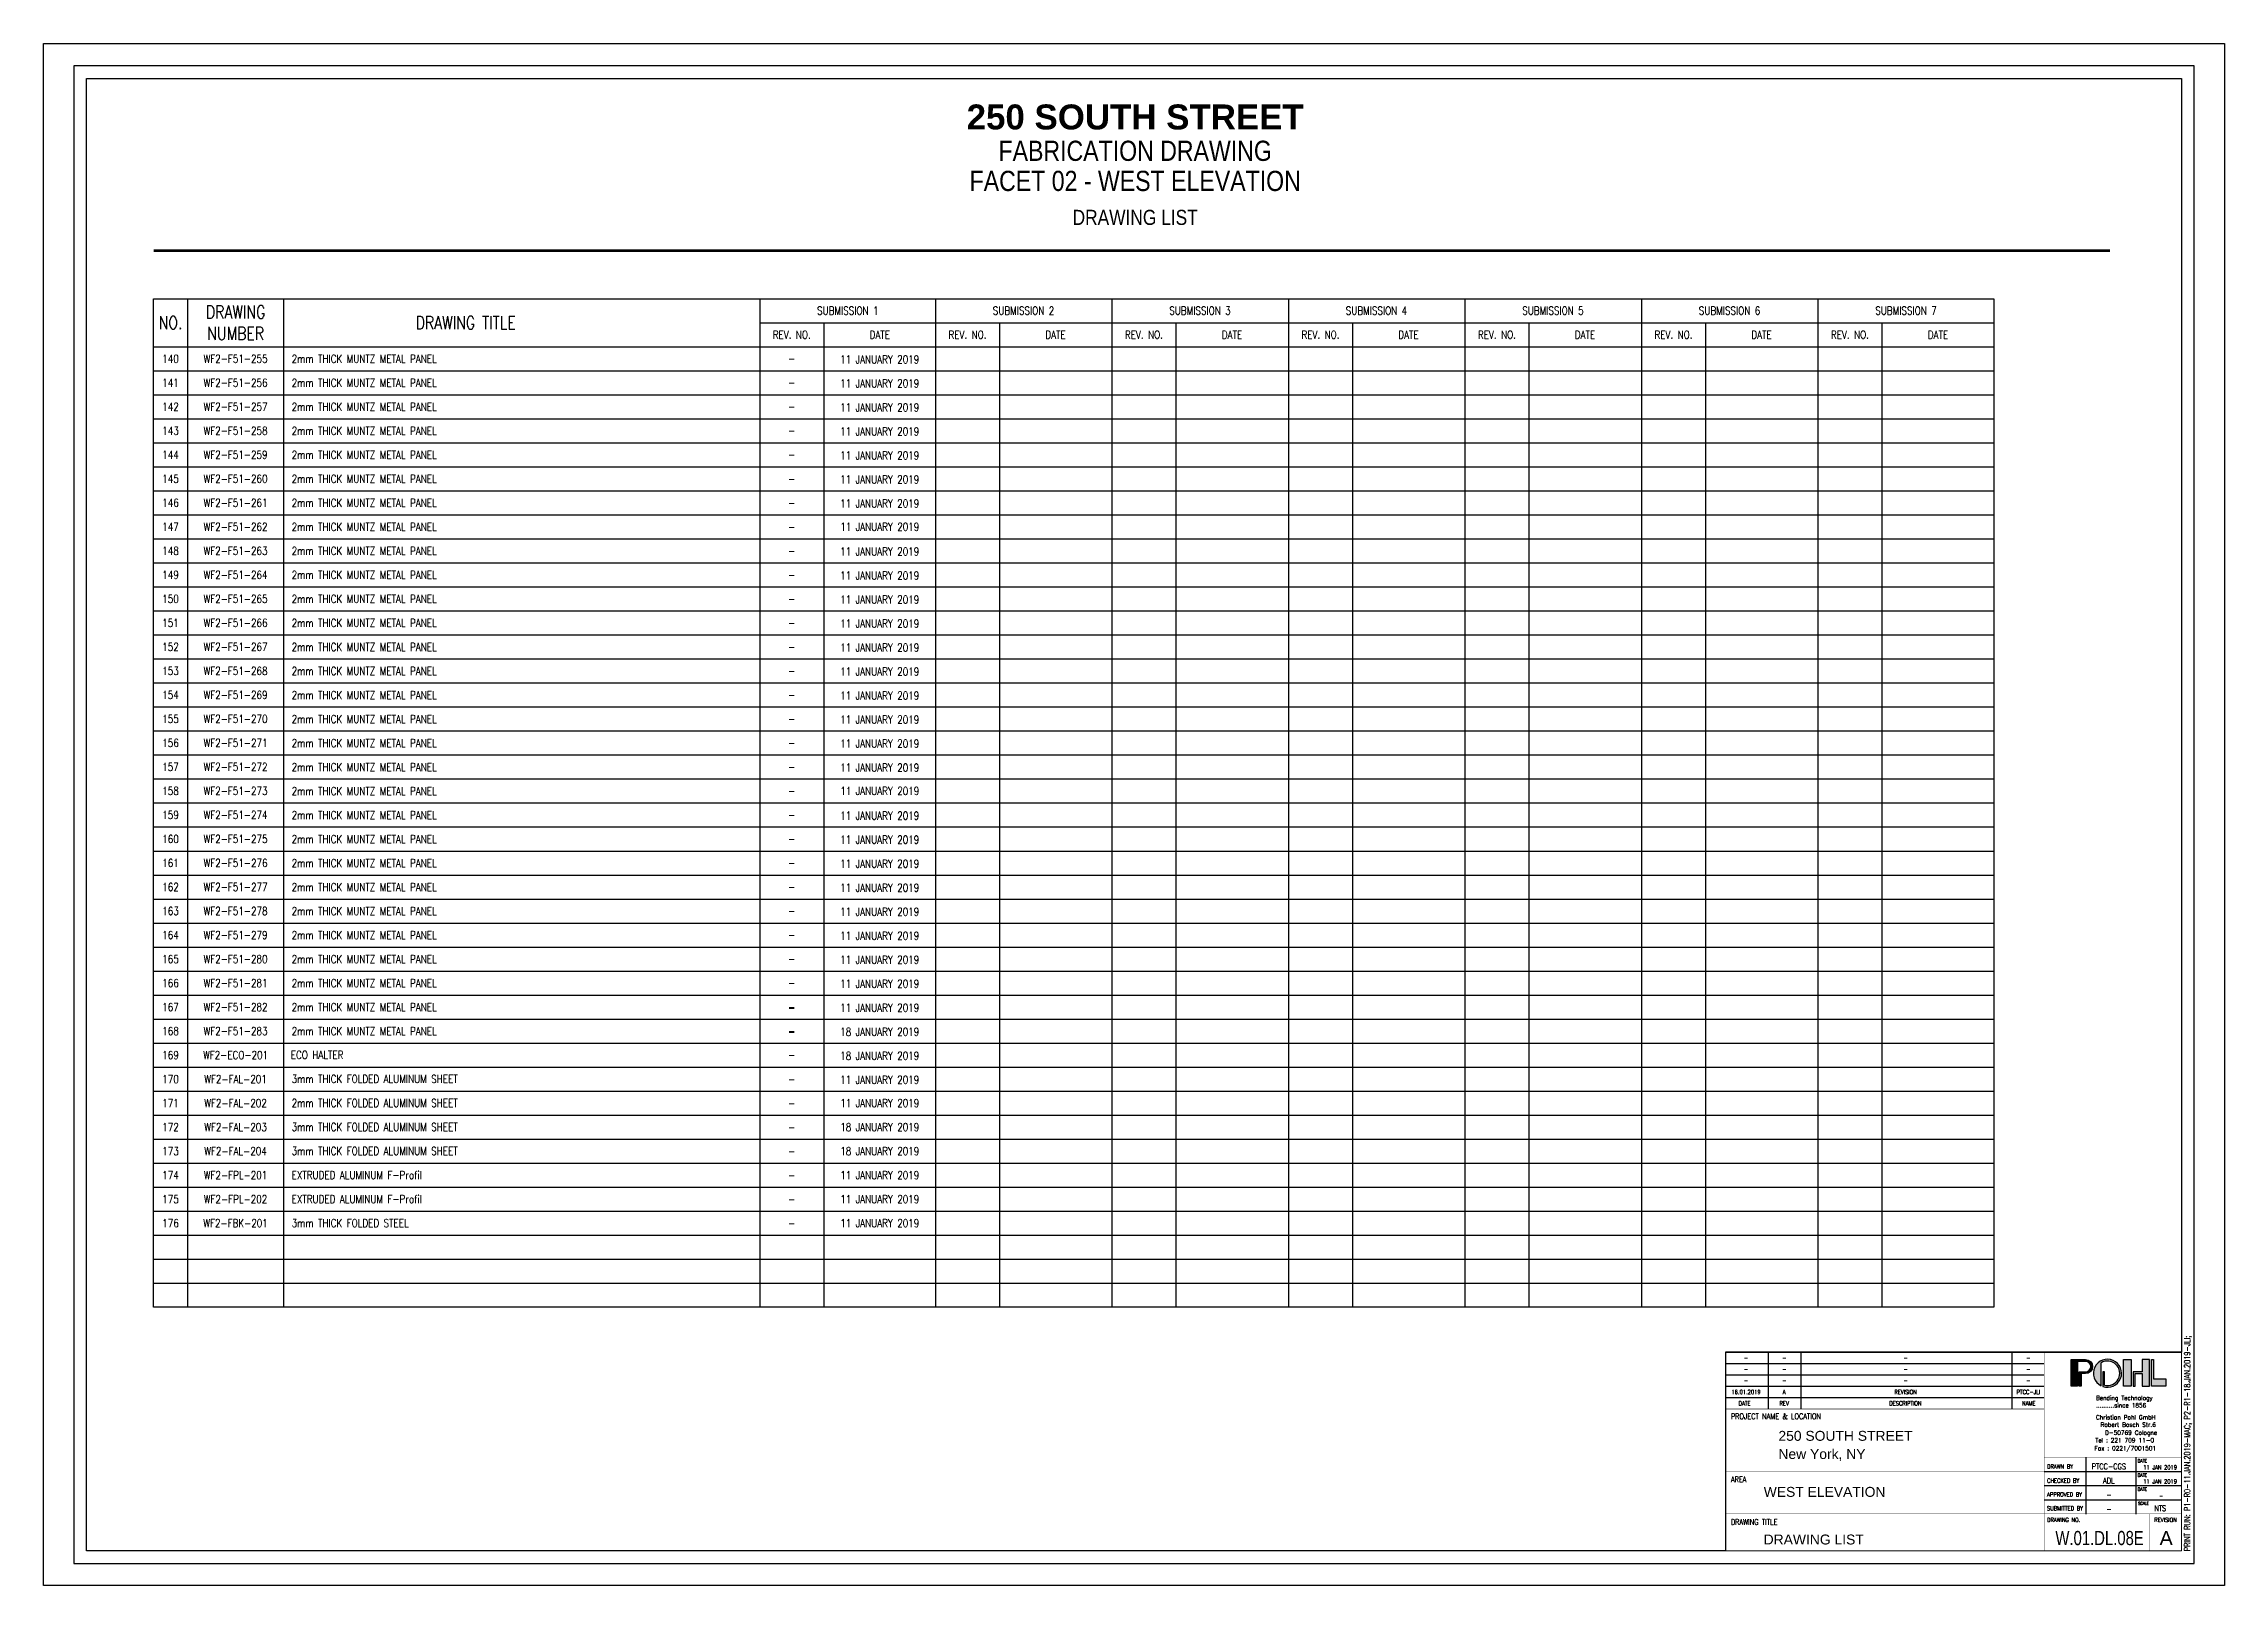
# Paper-space layout 'W.01.DL.08E' of a CAD drawing. Header units: inches. Extents: x -0.5 to 33.6, y -0.3 to 23.7.
# The model-space entities are those that its viewports show. They can reach past a viewport. Long polylines and large blocks are cut down to what shows.
import ezdxf
from ezdxf.enums import TextEntityAlignment as Align

# ---------------------------------------------------------------- set-up
doc = ezdxf.new("R2010")
doc.units = ezdxf.units.IN
doc.header["$MEASUREMENT"] = 0
doc.layers.get('Defpoints').update_dxf_attribs({"color": 250})
for name, color, linetype in [('Z-DIMN-1', 7, 'Continuous'), ('Z-SYMB', 7, 'Continuous'), ('Z-TEXT', 7, 'Continuous')]:
    doc.layers.add(name, color=color, linetype=linetype)
doc.styles.add('Austin', font='romans.shx', dxfattribs={"width": 0.8})
doc.styles.add('AUSTIN_BDR$0$RS8', font='romans.shx', dxfattribs={"width": 0.8})
doc.styles.add('POHL 2', font='arial.ttf')
doc.styles.add('ROMANS', font='romans.shx', dxfattribs={"width": 0.8, "bigfont": 'special.shx'})
doc.styles.get("Standard").update_dxf_attribs({"font": 'ARIALN.TTF'})

# ---------------------------------------------------------------- blocks, each defined once
blk = doc.blocks.new('POHL Germany LOGO A0')
for points in [[(12.4, -6.88), (12.4, -11.97), (13.05, -11.97), (13.05, -7.53), (14.62, -7.53, 1), (14.62, -2.57), (9.53, -2.57), (9.53, -11.97), (11.83, -11.97), (11.83, -3.22), (14.62, -3.22, -1), (14.62, -6.88)], [(21.32, -11.58), (21.32, -6.88), (20.66, -6.88), (20.66, -12.07, 31.872457), (20.09, -11.82), (20.09, -3.73, -1.507879)]]:
    blk.add_hatch(color=150).paths.add_polyline_path(points)
h = blk.add_hatch(color=150)
h.paths.add_polyline_path([(42.92, -11.96), (42.92, -9.34), (38.55, -9.34), (38.55, -2.53), (37.86, -2.53), (37.86, -11.96)])
h.paths.add_polyline_path([(34.62, -7.5), (34.62, -11.99), (37.12, -11.99), (37.12, -2.53), (34.62, -2.53), (34.62, -6.9), (32.12, -6.9), (31.43, -6.9), (31.43, -11.99), (32.12, -11.99), (32.12, -7.5)])
h.paths.add_polyline_path([(30.75, -2.56), (27.99, -2.56), (27.99, -11.99), (30.69, -11.99), (30.75, -11.92)])
at = {"color": 150}
for p, q in [((20.09, -11.82), (20.09, -3.73)), ((21.32, -6.88), (20.66, -6.88)), ((20.66, -6.88), (20.66, -12.07)), ((21.32, -11.58), (21.32, -6.88)), ((30.69, -11.99), (30.75, -11.92))]:
    blk.add_line(p, q, dxfattribs=at)
blk.add_lwpolyline([(12.4, -11.97), (12.4, -6.88), (14.62, -6.88, 1), (14.62, -3.22), (11.83, -3.22), (11.83, -11.97), (9.53, -11.97), (9.53, -2.57), (14.62, -2.57, -1), (14.62, -7.53), (13.05, -7.53), (13.05, -11.97)], format="xyb", close=True, dxfattribs=at)
for points in [[(27.99, -2.56), (30.75, -2.56), (30.75, -11.99), (27.99, -11.99)], [(34.62, -7.5), (34.62, -11.99), (37.12, -11.99), (37.12, -2.53), (34.62, -2.53), (34.62, -6.9), (32.12, -6.9), (31.43, -6.9), (31.43, -11.99), (32.12, -11.99), (32.12, -7.5)], [(42.92, -9.34), (42.92, -11.96), (37.86, -11.96), (37.86, -2.53), (38.55, -2.53), (38.55, -9.34)]]:
    blk.add_lwpolyline(points, close=True, dxfattribs=at)
for centre, radius, start, end in [((22.35, -7.4), 4.96, 250.17273, 242.98446), ((22.36, -7.4), 4.31, 255.97007, 121.76365)]:
    blk.add_arc(centre, radius, start, end, dxfattribs=at)
at = {"style": 'Austin'}
blk.add_text('Bending Technology', height=1.5, dxfattribs=at).set_placement((18.28, -16.84))
at = {"color": 7, "style": 'Austin'}
for s, p in [('Christian Pohl GmbH', (18.28, -23.67)), ('..........since 1856', (18.28, -19.45)), ('Tel : 221 709 11-0', (18.07, -31.77)), ('Robert Bosch Str.6', (19.91, -26.29)), ('D-50769 Cologne', (21.48, -29.11)), ('Fax : 0221/7001501', (17.78, -34.6))]:
    blk.add_text(s, height=1.5, dxfattribs=at).set_placement(p)
blk = doc.blocks.new('Title Block A1 Shop')
at = {"color": 1}
for p, q in [((655.08, 83.75), (836, 83.75)), ((672.06, 83.75), (672.06, 61.25)), ((684.99, 83.75), (684.99, 61.25)), ((768.59, 83.75), (768.59, 61.25)), ((655.08, 65.75), (781.45, 65.75)), ((798.04, 42.13), (798.04, 19.49)), ((817.88, 42.13), (817.88, 19.49))]:
    blk.add_line(p, q, dxfattribs=at)
at = {"color": 14}
for p, q in [((655.08, 79.25), (781.45, 79.25)), ((655.08, 74.75), (781.45, 74.75)), ((655.08, 70.25), (781.45, 70.25)), ((781.45, 36.5), (836, 36.5)), ((781.45, 30.88), (836, 30.88)), ((781.45, 25.25), (836, 25.25))]:
    blk.add_line(p, q, dxfattribs=at)
at = {"color": 8}
blk.add_lwpolyline([(841, 0), (841, 594), (0, 594), (0, 0)], close=True, dxfattribs=at)
at = {"color": 4, "lineweight": 30, "const_width": 0.225}
blk.add_lwpolyline([(836, 5), (836, 589), (5, 589), (5, 5)], close=True, dxfattribs=at)
at = {"color": 4, "const_width": 0.169}
blk.add_lwpolyline([(655.08, 83.75), (836, 83.75), (836, 5), (655.08, 5)], close=True, dxfattribs=at)
for points in [[(781.45, 83.75), (781.45, 5)], [(655.08, 61.25), (781.45, 61.25)], [(655.08, 36.5), (781.45, 36.5)], [(836, 42.13), (781.45, 42.13)], [(655.08, 19.63), (781.45, 19.63)], [(781.45, 19.63), (836, 19.63)], [(823.22, 19.63), (823.22, 5)]]:
    blk.add_lwpolyline(points, dxfattribs=at)
at = {"xscale": 1.125, "yscale": 1.125, "zscale": 1.125}
blk.add_blockref('POHL Germany LOGO A0', (781.45, 83.75), dxfattribs=at)
at = {"color": 8, "style": 'Austin', "width": 0.8}
for p in [(818.55, 39.99), (818.55, 34.36), (818.55, 28.74)]:
    blk.add_text('DATE', height=1.35, dxfattribs=at).set_placement(p)
at = {"color": 7, "style": 'Austin'}
for s, insert, char_height, attachment_point in [('DATE', (665.01, 63.5), 1.688, 6), ('REV', (678.34, 63.5), 1.688, 5), ('DESCRIPTION', (726.41, 63.5), 1.6875, 5), ('NAME', (775.37, 63.5), 1.688, 5)]:
    blk.add_mtext(s, dxfattribs=dict(at, insert=insert, char_height=char_height, attachment_point=attachment_point))
at = {"color": 8}
for s, insert, char_height, attachment_point, style in [('PROJECT NAME & LOCATION', (657.2, 58.34), 2.25, 4, 'Austin'), ('DRAWN BY', (782.61, 38.44), 1.688, 4, 'Austin'), ('AREA', (657.2, 33.32), 2.25, 4, 'Austin'), ('APPROVED BY', (782.61, 27.34), 1.6875, 4, 'Austin'), ('CHECKED BY', (782.61, 32.85), 1.688, 4, 'Austin'), ('DRAWING TITLE', (657.2, 16.43), 2.25, 4, 'Austin'), ('SUBMITTED BY', (782.61, 21.85), 1.6875, 4, 'Austin'), ('\\PDRAWING NO.', (782.61, 18.68), 1.6875, 4, 'AUSTIN_BDR$0$RS8'), ('\\PSCALE', (818.73, 24.8), 1.181, 4, 'Austin'), ('\\PREVISION', (829.61, 18.68), 1.688, 5, 'AUSTIN_BDR$0$RS8')]:
    blk.add_mtext(s, dxfattribs=dict(at, insert=insert, char_height=char_height, attachment_point=attachment_point, style=style))
at = {"color": 8, "style": 'Austin', "width": 0.8}
for tag, height, p in [('DATE_4', 1.69, (663.22, 81.5)), ('NUM_4', 1.69, (678.39, 81.5)), ('DESCRIPTION_4', 1.69, (726.48, 81.5)), ('NAME_4', 1.69, (775.23, 81.5)), ('DATE_3', 1.69, (663.22, 77)), ('DATE_2', 1.69, (663.22, 72.5)), ('NUM_3', 1.69, (678.39, 77)), ('NUM_2', 1.69, (678.39, 72.5)), ('DESCRIPTION_3', 1.69, (726.48, 77)), ('DESCRIPTION_2', 1.69, (726.48, 72.5)), ('NAME_3', 1.69, (775.23, 77)), ('NAME_2', 1.69, (775.23, 72.5)), ('DATE_1', 1.69, (663.22, 68)), ('NUM_1', 1.69, (678.39, 68)), ('DESCRIPTION_1', 1.69, (726.48, 68)), ('NAME_1', 1.69, (775.23, 68)), ('DRAW_BY', 2.25, (807.14, 38.45)), ('DRAW_DATE', 1.69, (827.51, 38.11)), ('CHECK_BY', 2.25, (807.14, 32.83)), ('APP_BY', 2.25, (807.14, 27.2)), ('CHECK_DATE', 1.69, (827.88, 32.48)), ('APP_DATE', 1.69, (827.89, 26.86)), ('SUBMITTED', 2.25, (807.14, 21.58)), ('SCALE', 2.25, (827.51, 21.91))]:
    blk.add_attdef(tag, text='', height=height, dxfattribs=at).set_placement(p, align=Align.MIDDLE_CENTER)
at = {"color": 7, "linetype": 'Continuous', "style": 'POHL 2'}
for tag, p in [('PROJECT_NAME_1', (676.08, 47.44)), ('PROJECT_NAME_2', (676.08, 40.22)), ('AREA', (676.08, 25.23)), ('DRAWING_TITLE', (676.08, 6.34))]:
    blk.add_attdef(tag, text='', height=3.94, dxfattribs=at).set_placement(p, align=Align.BOTTOM_LEFT)
at = {"color": 7, "style": 'POHL 2'}
for tag, p in [('NO.', (785.92, 5.57)), ('REV', (827.26, 5.57))]:
    blk.add_attdef(tag, text='', height=5.63, dxfattribs=at).set_placement(p, align=Align.BOTTOM_LEFT)

msp = doc.modelspace()

# ---------------------------------------------------------------- linework, layer by layer
msp.add_lwpolyline([(0.098, -387.301, 0.0394, 0.0394, 0), (30.65, -387.301, 0, 0, 0)], format="xyseb")
for points in [[(0.098, -389.176), (28.834, -389.176)], [(0.098, -389.551), (28.834, -389.551)], [(0.098, -389.926), (28.834, -389.926)], [(0.098, -390.301), (28.834, -390.301)], [(0.098, -390.676), (28.834, -390.676)], [(0.098, -391.051), (28.834, -391.051)], [(0.098, -391.426), (28.834, -391.426)], [(0.098, -391.801), (28.834, -391.801)], [(0.098, -392.176), (28.834, -392.176)], [(0.098, -392.551), (28.834, -392.551)], [(0.098, -392.926), (28.834, -392.926)], [(0.098, -393.301), (28.834, -393.301)], [(0.098, -393.676), (28.834, -393.676)], [(0.098, -394.051), (28.834, -394.051)], [(0.098, -394.426), (28.834, -394.426)], [(0.098, -394.801), (28.834, -394.801)], [(0.098, -395.176), (28.834, -395.176)], [(0.098, -395.551), (28.834, -395.551)], [(0.098, -395.926), (28.834, -395.926)], [(0.098, -396.301), (28.834, -396.301)], [(0.098, -396.676), (28.834, -396.676)], [(0.098, -397.051), (28.834, -397.051)], [(0.098, -397.426), (28.834, -397.426)], [(0.098, -397.801), (28.834, -397.801)], [(0.098, -398.176), (28.834, -398.176)], [(0.098, -398.551), (28.834, -398.551)], [(0.098, -398.926), (28.834, -398.926)], [(0.098, -399.301), (28.834, -399.301)], [(0.098, -399.676), (28.834, -399.676)], [(0.098, -400.051), (28.834, -400.051)], [(0.098, -400.426), (28.834, -400.426)], [(0.098, -400.801), (28.834, -400.801)], [(0.098, -401.176), (28.834, -401.176)], [(0.098, -401.551), (28.834, -401.551)], [(0.098, -401.926), (28.834, -401.926)], [(0.098, -402.301), (28.834, -402.301)], [(0.098, -402.676), (28.834, -402.676)], [(0.098, -403.051), (28.834, -403.051)], [(0.098, -403.426), (28.834, -403.426)]]:
    msp.add_lwpolyline(points)
at = {"layer": 'Defpoints'}
msp.add_lwpolyline([(-0.947, -384.612), (31.769, -384.612), (31.769, -404.504), (24.647, -404.504), (24.647, -407.604), (-0.947, -407.604)], close=True, dxfattribs=at)
at = {"layer": 'Z-SYMB', "color": 5}
msp.add_lwpolyline([(0.098, -388.051), (28.834, -388.051), (28.834, -403.801), (0.098, -403.801)], close=True, dxfattribs=at)
at = {"layer": 'Z-SYMB', "color": 1}
for points in [[(0.63, -388.051), (0.63, -403.801)], [(2.13, -388.051), (2.13, -403.801)]]:
    msp.add_lwpolyline(points, dxfattribs=at)
at = {"layer": 'Z-SYMB', "color": 5}
for points in [[(9.565, -388.051), (9.565, -403.801)], [(12.309, -388.051), (12.309, -403.801)], [(15.065, -388.051), (15.065, -403.801)], [(17.821, -388.051), (17.821, -403.801)], [(20.577, -388.051), (20.577, -403.801)], [(23.334, -388.051), (23.334, -403.801)], [(26.09, -388.051), (26.09, -403.801)], [(0.098, -388.801), (28.834, -388.801)]]:
    msp.add_lwpolyline(points, dxfattribs=at)
at = {"layer": 'Z-SYMB', "color": 2}
for points in [[(9.565, -388.426), (28.834, -388.426)], [(10.565, -388.426), (10.565, -403.801)], [(13.309, -388.426), (13.309, -403.801)], [(16.065, -388.426), (16.065, -403.801)], [(18.821, -388.426), (18.821, -403.801)], [(21.577, -388.426), (21.577, -403.801)], [(24.334, -388.426), (24.334, -403.801)], [(27.09, -388.426), (27.09, -403.801)]]:
    msp.add_lwpolyline(points, dxfattribs=at)

# ---------------------------------------------------------------- texts
at = {"insert": (15.428, -385.018), "char_height": 0.38976, "width": 18.05801, "attachment_point": 2}
msp.add_mtext('{\\fArial Greek|b1|i0|c0|p34;250 SOUTH STREET}', dxfattribs=at)
at = {"attachment_point": 2}
for s, insert, char_height in [('FABRICATION DRAWING', (15.428, -385.584), 0.31496), ('FACET 02 - WEST ELEVATION', (15.428, -386.054), 0.31496), ('DRAWING LIST', (15.428, -386.663), 0.23622)]:
    msp.add_mtext(s, dxfattribs=dict(at, insert=insert, char_height=char_height))
at = {"layer": 'Z-TEXT', "style": 'ROMANS', "width": 0.8}
for s, p in [('2mm THICK MUNTZ METAL PANEL', (2.255, -388.99)), ('2mm THICK MUNTZ METAL PANEL', (2.255, -389.365)), ('2mm THICK MUNTZ METAL PANEL', (2.255, -389.74)), ('2mm THICK MUNTZ METAL PANEL', (2.255, -390.115)), ('2mm THICK MUNTZ METAL PANEL', (2.255, -390.49)), ('2mm THICK MUNTZ METAL PANEL', (2.255, -390.865)), ('2mm THICK MUNTZ METAL PANEL', (2.255, -391.24)), ('2mm THICK MUNTZ METAL PANEL', (2.255, -391.615)), ('2mm THICK MUNTZ METAL PANEL', (2.255, -391.99)), ('2mm THICK MUNTZ METAL PANEL', (2.255, -392.365)), ('2mm THICK MUNTZ METAL PANEL', (2.255, -392.74)), ('2mm THICK MUNTZ METAL PANEL', (2.255, -393.115)), ('2mm THICK MUNTZ METAL PANEL', (2.255, -393.49)), ('2mm THICK MUNTZ METAL PANEL', (2.255, -393.865)), ('2mm THICK MUNTZ METAL PANEL', (2.255, -394.24)), ('2mm THICK MUNTZ METAL PANEL', (2.255, -394.615)), ('2mm THICK MUNTZ METAL PANEL', (2.255, -394.99)), ('2mm THICK MUNTZ METAL PANEL', (2.255, -395.365)), ('2mm THICK MUNTZ METAL PANEL', (2.255, -395.74)), ('2mm THICK MUNTZ METAL PANEL', (2.255, -396.115)), ('2mm THICK MUNTZ METAL PANEL', (2.255, -396.49)), ('2mm THICK MUNTZ METAL PANEL', (2.255, -396.865)), ('2mm THICK MUNTZ METAL PANEL', (2.255, -397.24)), ('2mm THICK MUNTZ METAL PANEL', (2.255, -397.615)), ('2mm THICK MUNTZ METAL PANEL', (2.255, -397.99)), ('2mm THICK MUNTZ METAL PANEL', (2.255, -398.365)), ('2mm THICK MUNTZ METAL PANEL', (2.255, -398.74)), ('2mm THICK MUNTZ METAL PANEL', (2.255, -399.115)), ('3mm THICK FOLDED ALUMINUM SHEET', (2.255, -400.236)), ('2mm THICK FOLDED ALUMINUM SHEET', (2.255, -400.611)), ('EXTRUDED ALUMINUM F-Profil ', (2.255, -401.736)), ('EXTRUDED ALUMINUM F-Profil ', (2.255, -402.111)), ('3mm THICK FOLDED STEEL', (2.255, -402.486))]:
    msp.add_text(s, height=0.12538, dxfattribs=at).set_placement(p, align=Align.MIDDLE_LEFT)
at = {"layer": 'Z-TEXT', "color": 1, "style": 'ROMANS', "width": 0.8}
for s, height, p in [('2mm THICK MUNTZ METAL PANEL', 0.12538, (2.255, -399.49)), ('ECO HALTER', 0.1254, (2.242, -399.861)), ('3mm THICK FOLDED ALUMINUM SHEET', 0.12538, (2.255, -400.986)), ('3mm THICK FOLDED ALUMINUM SHEET', 0.12538, (2.255, -401.361))]:
    msp.add_text(s, height=height, dxfattribs=at).set_placement(p, align=Align.MIDDLE_LEFT)
at = {"layer": 'Z-TEXT', "color": 2, "char_height": 0.2006, "attachment_point": 5, "style": 'ROMANS'}
for s, insert in [('DRAWING \\PNUMBER', (1.38, -388.426)), ('NO.', (0.364, -388.426)), ('DRAWING TITLE', (4.972, -388.426))]:
    msp.add_mtext(s, dxfattribs=dict(at, insert=insert))
at = {"layer": 'Z-TEXT', "attachment_point": 5, "style": 'ROMANS'}
for s, insert, char_height in [('SUBMISSION 1', (10.94, -388.238), 0.12538), ('SUBMISSION 2', (13.684, -388.238), 0.12538), ('SUBMISSION 3', (16.44, -388.238), 0.12538), ('SUBMISSION 4', (19.196, -388.238), 0.12538), ('SUBMISSION 5', (21.952, -388.238), 0.12538), ('SUBMISSION 6', (24.709, -388.238), 0.12538), ('SUBMISSION 7', (27.465, -388.238), 0.12538), ('REV. NO.', (10.065, -388.613), 0.1254), ('DATE', (11.44, -388.613), 0.1254), ('REV. NO.', (12.809, -388.613), 0.1254), ('DATE', (14.184, -388.613), 0.1254), ('REV. NO.', (15.565, -388.613), 0.1254), ('DATE', (16.94, -388.613), 0.1254), ('REV. NO.', (18.321, -388.613), 0.1254), ('DATE', (19.696, -388.613), 0.1254), ('REV. NO.', (21.077, -388.613), 0.1254), ('DATE', (22.452, -388.613), 0.1254), ('REV. NO.', (23.834, -388.613), 0.1254), ('DATE', (25.209, -388.613), 0.1254), ('REV. NO.', (26.59, -388.613), 0.1254), ('DATE', (27.965, -388.613), 0.1254), ('140', (0.364, -388.988), 0.1254), ('WF2-F51-255', (1.38, -388.988), 0.12538), ('-', (10.065, -388.988), 0.125), ('11 JANUARY 2019', (11.439, -388.999), 0.12538), ('141', (0.364, -389.363), 0.1254), ('WF2-F51-256', (1.38, -389.363), 0.12538), ('-', (10.065, -389.363), 0.125), ('11 JANUARY 2019', (11.439, -389.374), 0.12538), ('142', (0.364, -389.738), 0.1254), ('WF2-F51-257', (1.38, -389.738), 0.12538), ('-', (10.065, -389.738), 0.125), ('11 JANUARY 2019', (11.439, -389.749), 0.12538), ('143', (0.364, -390.113), 0.1254), ('WF2-F51-258', (1.38, -390.113), 0.12538), ('-', (10.065, -390.113), 0.125), ('11 JANUARY 2019', (11.439, -390.124), 0.12538), ('144', (0.364, -390.488), 0.1254), ('WF2-F51-259', (1.38, -390.488), 0.12538), ('-', (10.065, -390.488), 0.125), ('11 JANUARY 2019', (11.439, -390.499), 0.12538), ('145', (0.364, -390.863), 0.1254), ('WF2-F51-260', (1.38, -390.863), 0.12538), ('-', (10.065, -390.863), 0.125), ('11 JANUARY 2019', (11.439, -390.874), 0.12538), ('146', (0.364, -391.238), 0.1254), ('WF2-F51-261', (1.38, -391.238), 0.12538), ('-', (10.065, -391.238), 0.125), ('11 JANUARY 2019', (11.439, -391.249), 0.12538), ('147', (0.364, -391.613), 0.1254), ('WF2-F51-262', (1.38, -391.613), 0.12538), ('-', (10.065, -391.613), 0.125), ('11 JANUARY 2019', (11.44, -391.613), 0.12538), ('148', (0.364, -391.988), 0.1254), ('WF2-F51-263', (1.38, -391.988), 0.12538), ('11 JANUARY 2019', (11.439, -391.999), 0.12538), ('149', (0.364, -392.363), 0.1254), ('WF2-F51-264', (1.38, -392.363), 0.12538), ('-', (10.065, -391.988), 0.125), ('11 JANUARY 2019', (11.439, -392.374), 0.12538), ('-', (10.065, -392.363), 0.125), ('150', (0.364, -392.738), 0.1254), ('WF2-F51-265', (1.38, -392.738), 0.12538), ('-', (10.065, -392.738), 0.125), ('11 JANUARY 2019', (11.439, -392.749), 0.12538), ('151', (0.364, -393.113), 0.1254), ('WF2-F51-266', (1.38, -393.113), 0.12538), ('-', (10.065, -393.113), 0.125), ('11 JANUARY 2019', (11.439, -393.124), 0.12538), ('152', (0.364, -393.488), 0.1254), ('WF2-F51-267', (1.38, -393.488), 0.12538), ('-', (10.065, -393.488), 0.125), ('11 JANUARY 2019', (11.439, -393.499), 0.12538), ('153', (0.364, -393.863), 0.1254), ('WF2-F51-268', (1.38, -393.863), 0.12538), ('-', (10.065, -393.863), 0.125), ('11 JANUARY 2019', (11.439, -393.874), 0.12538), ('154', (0.364, -394.238), 0.1254), ('WF2-F51-269', (1.38, -394.238), 0.12538), ('-', (10.065, -394.238), 0.125), ('11 JANUARY 2019', (11.439, -394.249), 0.12538), ('155', (0.364, -394.613), 0.1254), ('WF2-F51-270', (1.38, -394.613), 0.12538), ('-', (10.065, -394.613), 0.125), ('11 JANUARY 2019', (11.439, -394.624), 0.12538), ('156', (0.364, -394.988), 0.1254), ('WF2-F51-271', (1.38, -394.988), 0.12538), ('-', (10.065, -394.988), 0.125), ('11 JANUARY 2019', (11.439, -394.999), 0.12538), ('157', (0.364, -395.363), 0.1254), ('WF2-F51-272', (1.38, -395.363), 0.12538), ('-', (10.065, -395.363), 0.125), ('11 JANUARY 2019', (11.439, -395.374), 0.12538), ('158', (0.364, -395.738), 0.1254), ('WF2-F51-273', (1.38, -395.738), 0.12538), ('11 JANUARY 2019', (11.44, -395.738), 0.12538), ('159', (0.364, -396.113), 0.1254), ('WF2-F51-274', (1.38, -396.113), 0.12538), ('-', (10.065, -395.738), 0.125), ('-', (10.065, -396.113), 0.125), ('11 JANUARY 2019', (11.439, -396.124), 0.12538), ('160', (0.364, -396.488), 0.1254), ('WF2-F51-275', (1.38, -396.488), 0.12538), ('-', (10.065, -396.488), 0.125), ('11 JANUARY 2019', (11.439, -396.499), 0.12538), ('161', (0.364, -396.863), 0.1254), ('WF2-F51-276', (1.38, -396.863), 0.12538), ('-', (10.065, -396.863), 0.125), ('11 JANUARY 2019', (11.439, -396.874), 0.12538), ('162', (0.364, -397.238), 0.1254), ('WF2-F51-277', (1.38, -397.238), 0.12538), ('-', (10.065, -397.238), 0.125), ('11 JANUARY 2019', (11.439, -397.249), 0.12538), ('163', (0.364, -397.613), 0.1254), ('WF2-F51-278', (1.38, -397.613), 0.12538), ('-', (10.065, -397.613), 0.125), ('11 JANUARY 2019', (11.439, -397.624), 0.12538), ('164', (0.364, -397.988), 0.1254), ('WF2-F51-279', (1.38, -397.988), 0.12538), ('-', (10.065, -397.988), 0.125), ('11 JANUARY 2019', (11.439, -397.999), 0.12538), ('165', (0.364, -398.363), 0.1254), ('WF2-F51-280', (1.38, -398.363), 0.12538), ('-', (10.065, -398.363), 0.125), ('11 JANUARY 2019', (11.439, -398.374), 0.12538), ('166', (0.364, -398.738), 0.1254), ('WF2-F51-281', (1.38, -398.738), 0.12538), ('-', (10.065, -398.738), 0.125), ('11 JANUARY 2019', (11.439, -398.749), 0.12538), ('167', (0.364, -399.113), 0.1254), ('WF2-F51-282', (1.38, -399.113), 0.12538), ('-', (10.065, -399.113), 0.125), ('-', (10.065, -399.113), 0.125), ('11 JANUARY 2019', (11.439, -399.124), 0.12538), ('11 JANUARY 2019', (11.439, -399.124), 0.12538), ('-', (10.064, -399.124), 0.125), ('170', (0.364, -400.238), 0.1254), ('WF2-FAL-201', (1.38, -400.238), 0.12538), ('-', (10.065, -400.238), 0.125), ('-', (10.065, -400.238), 0.125), ('11 JANUARY 2019', (11.439, -400.249), 0.12538), ('171', (0.364, -400.613), 0.1254), ('WF2-FAL-202', (1.38, -400.613), 0.12538), ('-', (10.065, -400.613), 0.125), ('11 JANUARY 2019', (11.44, -400.613), 0.12538), ('174', (0.364, -401.738), 0.1254), ('WF2-FPL-201', (1.38, -401.738), 0.12538), ('-', (10.065, -401.738), 0.125), ('11 JANUARY 2019', (11.44, -401.738), 0.12538), ('175', (0.364, -402.113), 0.1254), ('WF2-FPL-202', (1.38, -402.113), 0.12538), ('-', (10.065, -402.113), 0.125), ('11 JANUARY 2019', (11.44, -402.113), 0.12538), ('176', (0.364, -402.488), 0.1254), ('WF2-FBK-201', (1.38, -402.488), 0.12538), ('-', (10.065, -402.488), 0.125), ('11 JANUARY 2019', (11.44, -402.488), 0.12538)]:
    msp.add_mtext(s, dxfattribs=dict(at, insert=insert, char_height=char_height))
at = {"layer": 'Z-TEXT', "color": 1, "attachment_point": 5, "style": 'ROMANS'}
for s, insert, char_height in [('168', (0.364, -399.488), 0.1254), ('WF2-F51-283', (1.38, -399.488), 0.12538), ('18 JANUARY 2019', (11.439, -399.499), 0.12538), ('169', (0.364, -399.863), 0.1254), ('WF2-ECO-201', (1.38, -399.863), 0.12538), ('-', (10.065, -399.488), 0.125), ('-', (10.065, -399.488), 0.125), ('-', (10.064, -399.499), 0.125), ('-', (10.065, -399.863), 0.125), ('-', (10.065, -399.863), 0.125), ('18 JANUARY 2019', (11.439, -399.874), 0.12538), ('172', (0.364, -400.988), 0.1254), ('WF2-FAL-203', (1.38, -400.988), 0.12538), ('-', (10.065, -400.988), 0.125), ('18 JANUARY 2019', (11.44, -400.988), 0.12538), ('173', (0.364, -401.363), 0.1254), ('WF2-FAL-204', (1.38, -401.363), 0.12538), ('-', (10.065, -401.363), 0.125), ('18 JANUARY 2019', (11.44, -401.363), 0.12538)]:
    msp.add_mtext(s, dxfattribs=dict(at, insert=insert, char_height=char_height))

psp = doc.layouts.new('W.01.DL.08E')

# ---------------------------------------------------------------- linework, layer by layer
at = {"layer": 'Defpoints'}
psp.add_lwpolyline([(-0.474, 23.734), (33.581, 23.734), (33.581, -0.343), (-0.474, -0.343)], close=True, dxfattribs=at)

# ---------------------------------------------------------------- block references
at = {"layer": 'Z-DIMN-1'}
ref = psp.add_blockref('Title Block A1 Shop', (0, 0), dxfattribs=dict(at, xscale=0.03937007874016001, yscale=0.03937007874016001, zscale=0.03937007874016001))
ref.add_attrib('DRAWING_TITLE', 'DRAWING LIST', dxfattribs={"layer": '0', "color": 7, "linetype": 'Continuous', "height": 0.15502, "style": 'POHL 2'}).set_placement((26.386, 0.249), align=Align.BOTTOM_LEFT)
ref.add_attrib('PROJECT_NAME_2', 'New York, NY', dxfattribs={"layer": '0', "color": 7, "linetype": 'Continuous', "height": 0.15502, "style": 'POHL 2'}).set_placement((26.617, 1.584), align=Align.BOTTOM_LEFT)
ref.add_attrib('SUBMITTED', '-', dxfattribs={"layer": '0', "color": 8, "height": 0.0886, "style": 'Austin', "width": 0.8}).set_placement((31.777, 0.85), align=Align.MIDDLE_CENTER)
ref.add_attrib('APP_DATE', '-', dxfattribs={"layer": '0', "color": 8, "height": 0.0664, "style": 'Austin', "width": 0.8}).set_placement((32.594, 1.057), align=Align.MIDDLE_CENTER)
ref.add_attrib('CHECK_DATE', '11 JAN 2019', dxfattribs={"layer": '0', "color": 8, "height": 0.06644, "style": 'Austin', "width": 0.8}).set_placement((32.578, 1.279), align=Align.MIDDLE_CENTER)
ref.add_attrib('DATE_4', '-', dxfattribs={"layer": '0', "color": 8, "height": 0.0664, "style": 'Austin', "width": 0.8}).set_placement((26.111, 3.209), align=Align.MIDDLE_CENTER)
ref.add_attrib('NUM_4', '-', dxfattribs={"layer": '0', "color": 8, "height": 0.0664, "style": 'Austin', "width": 0.8}).set_placement((26.708, 3.209), align=Align.MIDDLE_CENTER)
ref.add_attrib('DESCRIPTION_4', '-', dxfattribs={"layer": '0', "color": 8, "height": 0.0664, "style": 'Austin', "width": 0.8}).set_placement((28.602, 3.209), align=Align.MIDDLE_CENTER)
ref.add_attrib('NAME_4', '-', dxfattribs={"layer": '0', "color": 8, "height": 0.0664, "style": 'Austin', "width": 0.8}).set_placement((30.521, 3.209), align=Align.MIDDLE_CENTER)
ref.add_attrib('DATE_3', '-', dxfattribs={"layer": '0', "color": 8, "height": 0.0664, "style": 'Austin', "width": 0.8}).set_placement((26.111, 3.031), align=Align.MIDDLE_CENTER)
ref.add_attrib('NUM_3', '-', dxfattribs={"layer": '0', "color": 8, "height": 0.0664, "style": 'Austin', "width": 0.8}).set_placement((26.708, 3.031), align=Align.MIDDLE_CENTER)
ref.add_attrib('DESCRIPTION_3', '-', dxfattribs={"layer": '0', "color": 8, "height": 0.0664, "style": 'Austin', "width": 0.8}).set_placement((28.602, 3.031), align=Align.MIDDLE_CENTER)
ref.add_attrib('NAME_3', '-', dxfattribs={"layer": '0', "color": 8, "height": 0.0664, "style": 'Austin', "width": 0.8}).set_placement((30.521, 3.031), align=Align.MIDDLE_CENTER)
ref.add_attrib('DATE_2', '-', dxfattribs={"layer": '0', "color": 8, "height": 0.0664, "style": 'Austin', "width": 0.8}).set_placement((26.111, 2.854), align=Align.MIDDLE_CENTER)
ref.add_attrib('NUM_2', '-', dxfattribs={"layer": '0', "color": 8, "height": 0.0664, "style": 'Austin', "width": 0.8}).set_placement((26.708, 2.854), align=Align.MIDDLE_CENTER)
ref.add_attrib('DESCRIPTION_2', '-', dxfattribs={"layer": '0', "color": 8, "height": 0.0664, "style": 'Austin', "width": 0.8}).set_placement((28.602, 2.854), align=Align.MIDDLE_CENTER)
ref.add_attrib('NAME_2', '-', dxfattribs={"layer": '0', "color": 8, "height": 0.0664, "style": 'Austin', "width": 0.8}).set_placement((30.521, 2.854), align=Align.MIDDLE_CENTER)
ref.add_attrib('DATE_1', '16.01.2019', dxfattribs={"layer": '0', "color": 8, "height": 0.0664, "style": 'Austin', "width": 0.8}).set_placement((26.111, 2.677), align=Align.MIDDLE_CENTER)
ref.add_attrib('NUM_1', 'A', dxfattribs={"layer": '0', "color": 8, "height": 0.0664, "style": 'Austin', "width": 0.8}).set_placement((26.708, 2.677), align=Align.MIDDLE_CENTER)
ref.add_attrib('DESCRIPTION_1', 'REVISION', dxfattribs={"layer": '0', "color": 8, "height": 0.0664, "style": 'Austin', "width": 0.8}).set_placement((28.602, 2.677), align=Align.MIDDLE_CENTER)
ref.add_attrib('NAME_1', 'PTCC-JLI', dxfattribs={"layer": '0', "color": 8, "height": 0.0664, "style": 'Austin', "width": 0.8}).set_placement((30.521, 2.677), align=Align.MIDDLE_CENTER)
ref.add_attrib('PROJECT_NAME_1', '250 SOUTH STREET', dxfattribs={"layer": '0', "color": 7, "linetype": 'Continuous', "height": 0.15502, "style": 'POHL 2'}).set_placement((26.617, 1.868), align=Align.BOTTOM_LEFT)
ref.add_attrib('AREA', 'WEST ELEVATION', dxfattribs={"layer": '0', "color": 7, "linetype": 'Continuous', "height": 0.15502, "style": 'POHL 2'}).set_placement((26.387, 0.993), align=Align.BOTTOM_LEFT)
ref.add_attrib('NO.', 'W.01.DL.08E', dxfattribs={"layer": '0', "color": 7, "height": 0.22146, "style": 'POHL 2', "width": 0.75}).set_placement((30.942, 0.219), align=Align.BOTTOM_LEFT)
ref.add_attrib('REV', 'A', dxfattribs={"layer": '0', "color": 7, "height": 0.221, "style": 'POHL 2'}).set_placement((32.569, 0.219), align=Align.BOTTOM_LEFT)
ref.add_attrib('DRAW_BY', 'PTCC-CGS', dxfattribs={"layer": '0', "color": 8, "height": 0.0886, "style": 'Austin', "width": 0.8}).set_placement((31.777, 1.514), align=Align.MIDDLE_CENTER)
ref.add_attrib('CHECK_BY', 'ADL', dxfattribs={"layer": '0', "color": 8, "height": 0.0886, "style": 'Austin', "width": 0.8}).set_placement((31.777, 1.292), align=Align.MIDDLE_CENTER)
ref.add_attrib('APP_BY', '-', dxfattribs={"layer": '0', "color": 8, "height": 0.0886, "style": 'Austin', "width": 0.8}).set_placement((31.777, 1.071), align=Align.MIDDLE_CENTER)
ref.add_attrib('DRAW_DATE', '11 JAN 2019', dxfattribs={"layer": '0', "color": 8, "height": 0.06644, "style": 'Austin', "width": 0.8}).set_placement((32.578, 1.5), align=Align.MIDDLE_CENTER)
ref.add_attrib('SCALE', 'NTS', dxfattribs={"layer": '0', "color": 8, "height": 0.0886, "style": 'Austin', "width": 0.666667}).set_placement((32.579, 0.862), align=Align.MIDDLE_CENTER)

# ---------------------------------------------------------------- texts
at = {"layer": 'Z-TEXT', "insert": (33.014, 0.19), "char_height": 0.09375, "attachment_point": 4, "rotation": 90, "style": 'ROMANS'}
psp.add_mtext('PRINT RUN: P1-R0-11.JAN.2019-MAC; P2-R1-18.JAN.2019-JLI;', dxfattribs=at)

# ---------------------------------------------------------------- viewports
at = {"layer": 'Defpoints'}
psp.add_viewport(center=(16.555, 11.693), size=(32.717, 22.99213), view_center_point=(15.411, -396.108), view_height=22.99213, dxfattribs=at)

doc.saveas('drawing.dxf')
